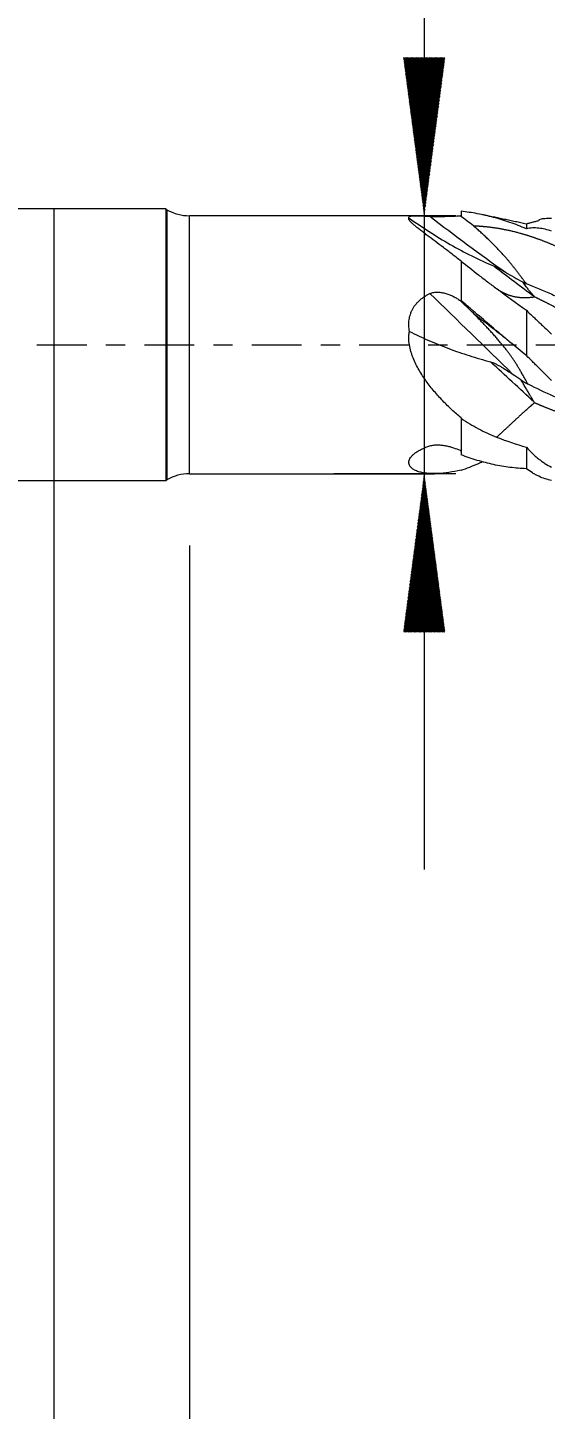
# Model space of a CAD drawing. Header units: millimetres. Extents: x -48.9 to 48.1, y -62.1 to 27.2.
# Drawn here: x -0.58 to 10.86, y -23.53 to 7.01 of the extents above; entities that cross this region are included whole.
import ezdxf

# ---------------------------------------------------------------- set-up
doc = ezdxf.new("R2010")
doc.units = ezdxf.units.MM
doc.linetypes.add('CENTER', pattern=[47.5, 22, -8.5, 8.5, -8.5])
for name, color, linetype in [('1', 4, 'Continuous'), ('SK1', 4, 'Continuous'), ('SK2', 7, 'Continuous'), ('SK4', 2, 'CENTER')]:
    doc.layers.add(name, color=color, linetype=linetype)
doc.styles.add('iso_b_vert', font='simplex.shx')
doc.dimstyles.get("Standard").update_dxf_attribs({"dimtxt": 0.18, "dimasz": 0.18, "dimexe": 0.18, "dimexo": 0.0625, "dimgap": 0.09, "dimtad": 1, "dimzin": 0, "dimdsep": 52, "dimtxsty": 'Standard', "dimcen": 0.09, "dimadec": 0, "dimazin": 0, "dimtfac": 1, "dimtdec": 4, "dimtofl": 0, "dimtmove": 0, "dimatfit": 3, "dimfxl": 1, "dimtolj": 1, "dimtzin": 0, "dimarcsym": 0})

# ---------------------------------------------------------------- blocks, each defined once
blk = doc.blocks.new('_U0')
at = {"layer": 'SK2', "lineweight": 13}
for p, q in [((0, -1.5875), (0, -44.135279)), ((30, -4.6375), (30, -44.135279)), ((30, -42.135279), (0, -42.135279))]:
    blk.add_line(p, q, dxfattribs=at)
at = {"layer": 'SK2', "lineweight": 18}
for points in [[(0, -42.135279), (3.499998, -41.674495), (3.500002, -42.596063)], [(30, -42.135279), (26.500002, -42.596063), (26.499998, -41.674495)]]:
    blk.add_solid(points, dxfattribs=at)
at = {"layer": 'SK2', "lineweight": 18, "insert": (13.095034, -41.102646), "char_height": 3.5, "attachment_point": 7, "line_spacing_factor": 1.084337, "style": 'iso_b_vert'}
blk.add_mtext('\\W0.6740;30', dxfattribs=at)
blk = doc.blocks.new('_U2')
at = {"layer": 'SK2', "lineweight": 13}
for p, q in [((2.997679, -4.4375), (2.997679, -37.135279)), ((30, -4.6375), (30, -37.135279)), ((30, -35.135279), (2.997679, -35.135279))]:
    blk.add_line(p, q, dxfattribs=at)
at = {"layer": 'SK2', "lineweight": 18}
for points in [[(2.997679, -35.135279), (6.497677, -34.674495), (6.497681, -35.596063)], [(30, -35.135279), (26.500002, -35.596063), (26.499998, -34.674495)]]:
    blk.add_solid(points, dxfattribs=at)
at = {"layer": 'SK2', "lineweight": 18, "insert": (14.593873, -34.102646), "char_height": 3.5, "attachment_point": 7, "line_spacing_factor": 1.084337, "style": 'iso_b_vert'}
blk.add_mtext('\\W0.6740;27', dxfattribs=at)

msp = doc.modelspace()

# ---------------------------------------------------------------- hatches: boundary and pattern name
at = {"layer": 'SK2', "lineweight": 13}
h = msp.add_hatch(dxfattribs=at)
h.set_pattern_fill('ANSI31', color=256, scale=0.0062, style=0)
h.paths.add_polyline_path([(8.185, 2.85), (7.724, 6.35), (8.646, 6.35)])
h = msp.add_hatch(dxfattribs=at)
h.set_pattern_fill('ANSI31', color=256, scale=0.0062, style=0)
h.paths.add_polyline_path([(8.185, -2.85), (8.646, -6.35), (7.724, -6.35)])

# ---------------------------------------------------------------- linework, layer by layer
at = {"layer": '1', "lineweight": 18}
for p, q in [((0, 3), (0, 0)), ((2.47, 3), (0, 3)), ((2.47, 3), (2.47, 0)), ((2.498, 2.984), (2.47, 3)), ((7.994, 2.85), (2.998, 2.85)), ((0, 0), (0, -3)), ((2.47, 0), (2.47, -3)), ((0, -3), (2.47, -3)), ((2.47, -3), (2.498, -2.984)), ((2.998, -2.85), (8.412, -2.85))]:
    msp.add_line(p, q, dxfattribs=at)
at = {"layer": '1', "lineweight": 13}
for p, q in [((2.498, 2.984), (2.498, 0)), ((2.998, 0), (2.998, 2.85)), ((2.498, 0), (2.498, -2.984)), ((2.998, -2.85), (2.998, 0))]:
    msp.add_line(p, q, dxfattribs=at)
at = {"layer": '1', "lineweight": 18}
for centre, start, end in [((2.998, 3.85), 240, 270), ((2.998, -3.85), 90, 120)]:
    msp.add_arc(centre, 1, start, end, dxfattribs=at)
at = {"layer": '1', "lineweight": 13}
for centre, major_axis, ratio, start_param, end_param in [((17.816, 58.673), (30.461, -64.338), 0.601736, -0.860867, -0.826371), ((17.816, 56.35), (32.664, -63.248), 0.583024, -0.889822, -0.871678), ((17.816, -22.625), (48.73, -51.891), 0.139102, 1.87416, 1.912068), ((17.816, -29.718), (48.019, -52.549), 0.2092, 1.942625, 1.96234)]:
    msp.add_ellipse(centre, major_axis=major_axis, ratio=ratio, start_param=start_param, end_param=end_param, dxfattribs=at)
at = {"layer": '1', "lineweight": 18}
for points, degree, knots in [([(7.847, 2.802), (7.846, 2.806), (7.845, 2.809), (7.844, 2.816), (7.844, 2.819), (7.848, 2.828), (7.853, 2.832), (7.866, 2.838), (7.871, 2.84), (7.883, 2.843), (7.903, 2.847), (7.93, 2.849), (7.962, 2.85), (7.973, 2.85), (7.997, 2.85), (8.01, 2.85), (8.05, 2.849), (8.078, 2.848), (8.124, 2.846), (8.14, 2.846), (8.172, 2.844), (8.189, 2.844), (8.239, 2.841), (8.274, 2.839), (8.309, 2.838)], 3, [0, 0, 0, 0, 0.0625, 0.0625, 0.125, 0.125, 0.25, 0.25, 0.3125, 0.3125, 0.375, 0.5, 0.5, 0.5625, 0.5625, 0.625, 0.625, 0.75, 0.75, 0.8125, 0.8125, 0.875, 0.875, 1, 1, 1, 1]), ([(9, 1.847), (8.932, 1.9), (8.865, 1.951), (8.735, 2.052), (8.671, 2.1), (8.545, 2.195), (8.484, 2.242), (8.365, 2.331), (8.307, 2.374), (8.224, 2.437), (8.197, 2.457), (8.158, 2.488), (8.145, 2.498), (8.119, 2.517), (8.106, 2.527), (8.069, 2.556), (8.046, 2.574), (8.001, 2.61), (7.98, 2.628), (7.951, 2.653), (7.941, 2.661), (7.924, 2.677), (7.916, 2.685), (7.893, 2.707), (7.879, 2.722), (7.859, 2.748), (7.851, 2.761), (7.845, 2.778), (7.844, 2.783), (7.844, 2.793), (7.845, 2.798), (7.847, 2.802)], 3, [0, 0, 0, 0, 0.125, 0.125, 0.25, 0.25, 0.375, 0.375, 0.5, 0.5, 0.5625, 0.5625, 0.59375, 0.59375, 0.625, 0.625, 0.6875, 0.6875, 0.75, 0.75, 0.78125, 0.78125, 0.8125, 0.8125, 0.875, 0.875, 0.9375, 0.9375, 0.96875, 0.96875, 1, 1, 1, 1]), ([(7.847, 2.802), (7.995, 2.699), (8.144, 2.598), (8.447, 2.403), (8.601, 2.308), (8.913, 2.128), (9.072, 2.042), (9.396, 1.881), (9.561, 1.805), (9.729, 1.736)], 3, [0, 0, 0, 0, 0.25, 0.25, 0.5, 0.5, 0.75, 0.75, 1, 1, 1, 1]), ([(8.309, 2.838), (8.316, 2.837), (8.323, 2.837), (8.337, 2.836), (8.344, 2.836), (8.366, 2.835), (8.38, 2.835), (8.41, 2.834), (8.425, 2.834), (8.455, 2.834), (8.471, 2.834), (8.516, 2.834), (8.546, 2.835), (8.591, 2.835), (8.605, 2.836), (8.635, 2.836), (8.649, 2.837), (8.693, 2.838), (8.721, 2.839), (8.776, 2.841), (8.803, 2.842), (8.856, 2.844), (8.882, 2.845), (8.932, 2.847), (8.957, 2.848), (8.981, 2.848)], 3, [0, 0, 0, 0, 0.03125, 0.03125, 0.0625, 0.0625, 0.125, 0.125, 0.1875, 0.1875, 0.25, 0.25, 0.375, 0.375, 0.4375, 0.4375, 0.5, 0.5, 0.625, 0.625, 0.75, 0.75, 0.875, 0.875, 1, 1, 1, 1]), ([(10.443, 2.563), (10.322, 2.614), (10.201, 2.66), (10.02, 2.723), (9.96, 2.742), (9.839, 2.779), (9.779, 2.797), (9.598, 2.845), (9.478, 2.873), (9.299, 2.907), (9.239, 2.917), (9.119, 2.934), (9.06, 2.942), (9, 2.948)], 3, [0, 0, 0, 0, 0.25, 0.25, 0.375, 0.375, 0.5, 0.5, 0.75, 0.75, 0.875, 0.875, 1, 1, 1, 1]), ([(10.719, 2.769), (10.739, 2.774), (10.759, 2.779), (10.804, 2.787), (10.828, 2.79), (10.901, 2.798), (10.95, 2.799), (11, 2.797)], 3, [0, 0, 0, 0, 0.224005, 0.224005, 0.48267, 0.48267, 1, 1, 1, 1]), ([(10.443, 1.348), (10.438, 1.354), (10.428, 1.367), (10.412, 1.386), (10.396, 1.407), (10.38, 1.428), (10.363, 1.45), (10.345, 1.474), (10.318, 1.51), (10.282, 1.557), (10.237, 1.616), (10.193, 1.674), (10.149, 1.731), (10.106, 1.785), (10.063, 1.838), (10.017, 1.893), (9.967, 1.951), (9.911, 2.013), (9.852, 2.076), (9.79, 2.141), (9.725, 2.207), (9.657, 2.275), (9.585, 2.344), (9.511, 2.413), (9.434, 2.485), (9.354, 2.557), (9.299, 2.605), (9.271, 2.63)], 3, [0, 0, 0, 0, 0.015255, 0.031154, 0.047696, 0.064881, 0.08271, 0.101182, 0.120296, 0.166441, 0.21116, 0.254456, 0.296333, 0.336797, 0.375851, 0.413503, 0.459025, 0.506084, 0.554687, 0.604844, 0.656561, 0.709847, 0.764706, 0.821146, 0.879172, 0.938788, 1, 1, 1, 1]), ([(9.271, 2.63), (9.417, 2.624), (9.599, 2.61), (9.835, 2.578), (10.107, 2.523), (10.434, 2.431), (10.653, 2.359), (10.889, 2.27), (11.125, 2.17), (11.361, 2.058), (11.597, 1.937), (11.834, 1.805), (12.07, 1.664), (12.288, 1.527), (12.524, 1.371), (12.761, 1.208), (12.997, 1.039), (13.215, 0.878), (13.451, 0.7), (13.645, 0.55), (13.785, 0.442), (13.889, 0.361), (13.956, 0.308), (13.969, 0.298)], 5, [0, 0, 0, 0, 0, 0, 0.154748, 0.193435, 0.251465, 0.290152, 0.348183, 0.38687, 0.4449, 0.502931, 0.541618, 0.599648, 0.638335, 0.696366, 0.735053, 0.793083, 0.851114, 0.889801, 0.928488, 0.986518, 1, 1, 1, 1, 1, 1]), ([(10.443, 2.667), (10.443, 2.667), (10.443, 2.67), (10.443, 2.64), (10.443, 2.575), (10.443, 2.563)], 3, [0, 0, 0, 0, 0.030114, 0.833774, 1, 1, 1, 1]), ([(11, 2.508), (10.952, 2.526), (10.905, 2.54), (10.811, 2.562), (10.764, 2.571), (10.695, 2.578), (10.671, 2.579), (10.625, 2.581), (10.602, 2.581), (10.534, 2.578), (10.489, 2.572), (10.443, 2.563)], 3, [0, 0, 0, 0, 0.25, 0.25, 0.5, 0.5, 0.625, 0.625, 0.75, 0.75, 1, 1, 1, 1]), ([(9, 1.848), (9.125, 1.748), (9.253, 1.647), (9.449, 1.494), (9.515, 1.443), (9.648, 1.342), (9.715, 1.291), (9.783, 1.241)], 3, [0, 0, 0, 0, 0.5, 0.5, 0.75, 0.75, 1, 1, 1, 1]), ([(9, 1.848), (9, 1.685), (9, 1.403), (9, 1.09), (9, 0.977)], 3, [0, 0, 0, 0, 0.648684, 1, 1, 1, 1]), ([(9.729, 1.736), (9.741, 1.731), (9.752, 1.726), (9.774, 1.715), (9.785, 1.709), (9.818, 1.693), (9.839, 1.681), (9.88, 1.658), (9.901, 1.647), (9.941, 1.623), (9.962, 1.612), (9.982, 1.6)], 3, [0, 0, 0, 0, 0.125, 0.125, 0.25, 0.25, 0.5, 0.5, 0.75, 0.75, 1, 1, 1, 1]), ([(9.784, 1.241), (9.788, 1.238), (9.797, 1.232), (9.81, 1.223), (9.824, 1.214), (9.837, 1.205), (9.851, 1.196), (9.865, 1.188), (9.88, 1.179), (9.894, 1.171), (9.909, 1.163), (9.924, 1.155), (9.939, 1.148), (9.955, 1.14), (9.97, 1.133), (9.986, 1.126), (10.002, 1.119), (10.02, 1.112), (10.038, 1.105), (10.059, 1.098), (10.08, 1.091), (10.102, 1.084), (10.124, 1.078), (10.147, 1.072), (10.171, 1.066), (10.196, 1.061), (10.221, 1.057), (10.247, 1.053), (10.273, 1.049), (10.301, 1.046), (10.329, 1.044), (10.358, 1.042), (10.388, 1.041), (10.418, 1.041), (10.45, 1.042), (10.482, 1.043), (10.515, 1.046), (10.549, 1.049), (10.583, 1.053), (10.607, 1.057), (10.618, 1.059)], 3, [0, 0, 0, 0, 0.017559, 0.035315, 0.05327, 0.071424, 0.089779, 0.108335, 0.127093, 0.146053, 0.165217, 0.184585, 0.204157, 0.223935, 0.243918, 0.264109, 0.284506, 0.305111, 0.329953, 0.355433, 0.381553, 0.408312, 0.435712, 0.463754, 0.492437, 0.521763, 0.551732, 0.582343, 0.613599, 0.645499, 0.678043, 0.711233, 0.745067, 0.779547, 0.814673, 0.850445, 0.886864, 0.923929, 0.961641, 1, 1, 1, 1]), ([(10.612, 1.071), (10.611, 1.072), (10.609, 1.074), (10.604, 1.08), (10.597, 1.088), (10.587, 1.099), (10.575, 1.114), (10.561, 1.131), (10.544, 1.151), (10.525, 1.174), (10.503, 1.201), (10.479, 1.231), (10.453, 1.265), (10.425, 1.302), (10.394, 1.344), (10.373, 1.373), (10.362, 1.388)], 3, [0, 0, 0, 0, 0.009396, 0.028335, 0.056817, 0.094843, 0.142411, 0.199524, 0.266181, 0.342383, 0.428129, 0.523419, 0.628252, 0.742628, 0.866545, 1, 1, 1, 1]), ([(10.363, 1.386), (10.377, 1.379), (10.39, 1.372), (10.418, 1.358), (10.432, 1.351), (10.447, 1.345)], 3, [0, 0, 0, 0, 0.5, 0.5, 1, 1, 1, 1]), ([(10.438, 1.352), (10.629, 1.279), (10.819, 1.199), (11.104, 1.071), (11.199, 1.027), (11.389, 0.937), (11.484, 0.891), (11.959, 0.654), (12.335, 0.45), (12.9, 0.136), (13.089, 0.03), (13.326, -0.102), (13.373, -0.129), (13.469, -0.182), (13.516, -0.208), (13.659, -0.287), (13.754, -0.34), (14.226, -0.598), (14.601, -0.795), (15.165, -1.064), (15.353, -1.15), (15.637, -1.269), (15.732, -1.307), (15.838, -1.349), (15.849, -1.353), (15.861, -1.357)], 3, [0, 0, 0, 0, 0.104619, 0.104619, 0.156928, 0.156928, 0.209238, 0.209238, 0.418476, 0.418476, 0.523095, 0.523095, 0.549249, 0.549249, 0.575404, 0.575404, 0.627714, 0.627714, 0.836951, 0.836951, 0.94157, 0.94157, 0.99388, 0.99388, 1, 1, 1, 1]), ([(7.857, 0.294), (7.85, 0.337), (7.846, 0.381), (7.844, 0.445), (7.844, 0.467), (7.846, 0.51), (7.848, 0.532), (7.857, 0.596), (7.867, 0.638), (7.887, 0.698), (7.894, 0.718), (7.907, 0.748), (7.912, 0.757), (7.921, 0.777), (7.947, 0.824), (7.977, 0.867), (8.018, 0.916), (8.032, 0.932), (8.063, 0.962), (8.078, 0.976), (8.127, 1.018), (8.161, 1.043), (8.215, 1.078), (8.233, 1.089), (8.271, 1.11), (8.29, 1.12), (8.309, 1.13)], 3, [0, 0, 0, 0, 0.125, 0.125, 0.1875, 0.1875, 0.25, 0.25, 0.375, 0.375, 0.4375, 0.4375, 0.46875, 0.46875, 0.5, 0.625, 0.625, 0.6875, 0.6875, 0.75, 0.75, 0.875, 0.875, 0.9375, 0.9375, 1, 1, 1, 1]), ([(8.309, 1.13), (8.316, 1.133), (8.323, 1.136), (8.337, 1.141), (8.344, 1.144), (8.366, 1.15), (8.38, 1.154), (8.41, 1.159), (8.425, 1.16), (8.455, 1.162), (8.471, 1.162), (8.516, 1.161), (8.546, 1.158), (8.591, 1.15), (8.605, 1.147), (8.635, 1.141), (8.649, 1.137), (8.693, 1.124), (8.721, 1.115), (8.776, 1.093), (8.803, 1.081), (8.856, 1.054), (8.882, 1.04), (8.932, 1.009), (8.957, 0.992), (8.981, 0.975)], 3, [0, 0, 0, 0, 0.03125, 0.03125, 0.0625, 0.0625, 0.125, 0.125, 0.1875, 0.1875, 0.25, 0.25, 0.375, 0.375, 0.4375, 0.4375, 0.5, 0.5, 0.625, 0.625, 0.75, 0.75, 0.875, 0.875, 1, 1, 1, 1]), ([(10.443, -0.242), (10.322, -0.143), (10.201, -0.043), (10.02, 0.109), (9.96, 0.159), (9.839, 0.261), (9.779, 0.312), (9.598, 0.465), (9.478, 0.568), (9.299, 0.722), (9.239, 0.773), (9.119, 0.875), (9.06, 0.926), (9, 0.977)], 3, [0, 0, 0, 0, 0.25, 0.25, 0.375, 0.375, 0.5, 0.5, 0.75, 0.75, 0.875, 0.875, 1, 1, 1, 1]), ([(10.615, 1.065), (10.761, 0.994), (10.942, 0.904), (11.179, 0.781), (11.451, 0.634), (11.778, 0.451), (11.996, 0.327), (12.233, 0.192), (12.469, 0.055), (12.705, -0.082), (12.941, -0.218), (13.178, -0.353), (13.414, -0.487), (13.632, -0.608), (13.868, -0.736), (14.104, -0.861), (14.341, -0.981), (14.559, -1.088), (14.795, -1.198), (15.031, -1.302), (15.249, -1.393), (15.485, -1.484), (15.74, -1.574), (15.966, -1.646), (16.137, -1.695), (16.272, -1.73), (16.352, -1.749), (16.378, -1.756)], 5, [0, 0, 0, 0, 0, 0, 0.126142, 0.157678, 0.204981, 0.236517, 0.28382, 0.315356, 0.362659, 0.409963, 0.441498, 0.488802, 0.520337, 0.567641, 0.599176, 0.64648, 0.693783, 0.725318, 0.756854, 0.804157, 0.851461, 0.882996, 0.9303, 0.977603, 1, 1, 1, 1, 1, 1]), ([(10.478, -0.87), (10.473, -0.86), (10.462, -0.841), (10.445, -0.811), (10.428, -0.78), (10.409, -0.747), (10.39, -0.713), (10.369, -0.677), (10.348, -0.64), (10.321, -0.592), (10.287, -0.535), (10.248, -0.471), (10.21, -0.409), (10.171, -0.35), (10.133, -0.294), (10.095, -0.239), (10.058, -0.188), (10.015, -0.131), (9.967, -0.069), (9.911, 0), (9.852, 0.071), (9.79, 0.143), (9.725, 0.216), (9.657, 0.292), (9.585, 0.369), (9.511, 0.447), (9.434, 0.528), (9.354, 0.61), (9.299, 0.666), (9.271, 0.694)], 3, [0, 0, 0, 0, 0.015787, 0.032466, 0.050037, 0.0685, 0.087854, 0.1081, 0.129237, 0.151265, 0.190296, 0.228272, 0.265198, 0.301074, 0.335904, 0.369691, 0.402439, 0.43415, 0.47807, 0.523472, 0.570364, 0.618755, 0.668652, 0.720061, 0.77299, 0.827443, 0.883425, 0.940943, 1, 1, 1, 1]), ([(9.271, 0.694), (9.417, 0.583), (9.577, 0.459), (9.736, 0.334), (9.896, 0.208), (10.056, 0.082), (10.07, 0.071)], 5, [0, 0, 0, 0, 0, 0, 0.909771, 1, 1, 1, 1, 1, 1]), ([(10.443, 0.76), (10.485, 0.72), (10.528, 0.68), (10.595, 0.617), (10.617, 0.596), (10.663, 0.553), (10.709, 0.509), (10.756, 0.464), (10.804, 0.42), (10.828, 0.397), (10.901, 0.329), (10.95, 0.282), (11, 0.236)], 3, [0, 0, 0, 0, 0.25, 0.25, 0.375, 0.375, 0.5, 0.625, 0.625, 0.75, 0.75, 1, 1, 1, 1]), ([(10.443, 0.76), (10.443, 0.689), (10.443, 0.41), (10.443, 0.07), (10.443, -0.196), (10.443, -0.242)], 3, [0, 0, 0, 0, 0.223606, 0.866936, 1, 1, 1, 1]), ([(9, -1.618), (8.93, -1.56), (8.861, -1.499), (8.727, -1.374), (8.661, -1.309), (8.532, -1.174), (8.469, -1.105), (8.347, -0.96), (8.288, -0.885), (8.203, -0.768), (8.176, -0.728), (8.122, -0.645), (8.096, -0.603), (8.047, -0.518), (8.023, -0.474), (7.979, -0.385), (7.958, -0.34), (7.931, -0.27), (7.922, -0.246), (7.905, -0.199), (7.898, -0.175), (7.877, -0.103), (7.865, -0.055), (7.849, 0.043), (7.845, 0.093), (7.844, 0.156), (7.844, 0.169), (7.845, 0.194), (7.848, 0.232), (7.852, 0.269), (7.857, 0.294)], 3, [0, 0, 0, 0, 0.125, 0.125, 0.25, 0.25, 0.375, 0.375, 0.5, 0.5, 0.5625, 0.5625, 0.625, 0.625, 0.6875, 0.6875, 0.75, 0.75, 0.78125, 0.78125, 0.8125, 0.8125, 0.875, 0.875, 0.9375, 0.9375, 0.953125, 0.953125, 0.96875, 1, 1, 1, 1]), ([(7.857, 0.294), (7.998, 0.224), (8.141, 0.157), (8.43, 0.03), (8.577, -0.029), (8.876, -0.141), (9.027, -0.193), (9.336, -0.29), (9.493, -0.336), (9.653, -0.379)], 3, [0, 0, 0, 0, 0.25, 0.25, 0.5, 0.5, 0.75, 0.75, 1, 1, 1, 1]), ([(11, -0.79), (10.952, -0.744), (10.905, -0.698), (10.811, -0.604), (10.764, -0.557), (10.695, -0.488), (10.671, -0.465), (10.625, -0.419), (10.602, -0.396), (10.534, -0.328), (10.489, -0.284), (10.443, -0.242)], 3, [0, 0, 0, 0, 0.25, 0.25, 0.5, 0.5, 0.625, 0.625, 0.75, 0.75, 1, 1, 1, 1]), ([(9.653, -0.379), (9.664, -0.382), (9.675, -0.386), (9.698, -0.394), (9.709, -0.399), (9.741, -0.412), (9.762, -0.423), (9.805, -0.444), (9.825, -0.455), (9.867, -0.478), (9.887, -0.49), (9.949, -0.526), (9.989, -0.551), (10.069, -0.602), (10.108, -0.628), (10.148, -0.655)], 3, [0, 0, 0, 0, 0.0625, 0.0625, 0.125, 0.125, 0.25, 0.25, 0.375, 0.375, 0.5, 0.5, 0.75, 0.75, 1, 1, 1, 1]), ([(10.612, -1.267), (10.61, -1.264), (10.604, -1.254), (10.592, -1.233), (10.573, -1.201), (10.548, -1.158), (10.516, -1.103), (10.478, -1.038), (10.433, -0.962), (10.382, -0.875), (10.343, -0.811), (10.321, -0.775), (10.318, -0.771)], 3, [0, 0, 0, 0, 0.017834, 0.058222, 0.121165, 0.206665, 0.314721, 0.445335, 0.598503, 0.77422, 0.972476, 1, 1, 1, 1]), ([(10.319, -0.773), (10.345, -0.791), (10.372, -0.808), (10.426, -0.841), (10.453, -0.857), (10.482, -0.871)], 3, [0, 0, 0, 0, 0.5, 0.5, 1, 1, 1, 1]), ([(10.475, -0.867), (10.664, -0.961), (10.853, -1.051), (11.137, -1.177), (11.232, -1.218), (11.421, -1.297), (11.516, -1.335), (11.657, -1.388), (11.703, -1.405), (11.749, -1.422)], 3, [0, 0, 0, 0, 0.445633, 0.445633, 0.668449, 0.668449, 0.891265, 0.891265, 1, 1, 1, 1]), ([(9.784, -2.043), (9.788, -2.04), (9.797, -2.032), (9.81, -2.021), (9.824, -2.009), (9.837, -1.997), (9.851, -1.985), (9.865, -1.973), (9.88, -1.96), (9.894, -1.947), (9.909, -1.933), (9.924, -1.92), (9.939, -1.906), (9.955, -1.891), (9.97, -1.877), (9.986, -1.862), (10.002, -1.847), (10.02, -1.831), (10.038, -1.813), (10.059, -1.794), (10.08, -1.774), (10.102, -1.753), (10.124, -1.732), (10.147, -1.71), (10.171, -1.688), (10.196, -1.665), (10.221, -1.641), (10.247, -1.617), (10.273, -1.593), (10.301, -1.567), (10.329, -1.541), (10.358, -1.515), (10.388, -1.488), (10.418, -1.461), (10.45, -1.433), (10.482, -1.405), (10.515, -1.376), (10.549, -1.347), (10.583, -1.317), (10.607, -1.297), (10.618, -1.287)], 3, [0, 0, 0, 0, 0.017559, 0.035315, 0.05327, 0.071424, 0.089779, 0.108335, 0.127093, 0.146053, 0.165217, 0.184585, 0.204157, 0.223935, 0.243918, 0.264109, 0.284506, 0.305111, 0.329953, 0.355433, 0.381553, 0.408312, 0.435712, 0.463754, 0.492437, 0.521763, 0.551732, 0.582343, 0.613599, 0.645499, 0.678043, 0.711233, 0.745067, 0.779547, 0.814673, 0.850445, 0.886864, 0.923929, 0.961641, 1, 1, 1, 1]), ([(10.615, -1.277), (10.761, -1.34), (10.942, -1.415), (11.179, -1.506), (11.451, -1.6), (11.777, -1.696), (11.957, -1.743), (12.101, -1.776), (12.19, -1.795), (12.243, -1.806)], 5, [0, 0, 0, 0, 0, 0, 0.446476, 0.558095, 0.725524, 0.837143, 1, 1, 1, 1, 1, 1]), ([(9, -1.625), (9.125, -1.71), (9.253, -1.787), (9.449, -1.892), (9.515, -1.925), (9.648, -1.988), (9.715, -2.017), (9.783, -2.044)], 3, [0, 0, 0, 0, 0.5, 0.5, 0.75, 0.75, 1, 1, 1, 1]), ([(9, -1.625), (9, -1.822), (9, -2.109), (9, -2.354), (9, -2.435)], 3, [0, 0, 0, 0, 0.648684, 1, 1, 1, 1]), ([(9, -2.77), (8.908, -2.792), (8.819, -2.81), (8.645, -2.836), (8.56, -2.845), (8.437, -2.85), (8.397, -2.85), (8.319, -2.849), (8.281, -2.846), (8.206, -2.838), (8.17, -2.833), (8.118, -2.822), (8.101, -2.818), (8.068, -2.809), (8.052, -2.804), (8.006, -2.787), (7.978, -2.774), (7.927, -2.744), (7.905, -2.727), (7.883, -2.703), (7.879, -2.697), (7.871, -2.687), (7.867, -2.681), (7.858, -2.665), (7.853, -2.653), (7.846, -2.628), (7.844, -2.615), (7.844, -2.588), (7.846, -2.574), (7.859, -2.53), (7.876, -2.5), (7.908, -2.462), (7.915, -2.454), (7.93, -2.439), (7.954, -2.417), (7.982, -2.395), (8.013, -2.373), (8.024, -2.366), (8.046, -2.352), (8.057, -2.346), (8.093, -2.326), (8.118, -2.313), (8.169, -2.289), (8.196, -2.277), (8.237, -2.261), (8.251, -2.255), (8.28, -2.245), (8.294, -2.24), (8.309, -2.235)], 3, [0, 0, 0, 0, 0.125, 0.125, 0.25, 0.25, 0.3125, 0.3125, 0.375, 0.375, 0.4375, 0.4375, 0.46875, 0.46875, 0.5, 0.5, 0.5625, 0.5625, 0.625, 0.625, 0.640625, 0.640625, 0.65625, 0.65625, 0.6875, 0.6875, 0.71875, 0.71875, 0.75, 0.75, 0.8125, 0.8125, 0.828125, 0.828125, 0.84375, 0.875, 0.875, 0.890625, 0.890625, 0.90625, 0.90625, 0.9375, 0.9375, 0.96875, 0.96875, 0.984375, 0.984375, 1, 1, 1, 1]), ([(8.309, -2.235), (8.323, -2.231), (8.337, -2.227), (8.365, -2.221), (8.38, -2.219), (8.41, -2.215), (8.425, -2.214), (8.455, -2.213), (8.47, -2.213), (8.501, -2.213), (8.516, -2.214), (8.546, -2.216), (8.561, -2.217), (8.606, -2.223), (8.635, -2.227), (8.692, -2.238), (8.72, -2.245), (8.776, -2.26), (8.803, -2.268), (8.883, -2.294), (8.933, -2.313), (8.981, -2.334)], 3, [0, 0, 0, 0, 0.0625, 0.0625, 0.125, 0.125, 0.1875, 0.1875, 0.25, 0.25, 0.3125, 0.3125, 0.375, 0.375, 0.5, 0.5, 0.625, 0.625, 0.75, 0.75, 1, 1, 1, 1]), ([(10.443, -2.741), (10.322, -2.736), (10.201, -2.726), (10.02, -2.703), (9.96, -2.694), (9.839, -2.673), (9.779, -2.662), (9.598, -2.623), (9.478, -2.592), (9.299, -2.539), (9.239, -2.52), (9.119, -2.479), (9.06, -2.457), (9, -2.435)], 3, [0, 0, 0, 0, 0.25, 0.25, 0.375, 0.375, 0.5, 0.5, 0.75, 0.75, 0.875, 0.875, 1, 1, 1, 1]), ([(10.443, -2.262), (10.443, -2.31), (10.443, -2.485), (10.443, -2.641), (10.443, -2.727), (10.443, -2.741)], 3, [0, 0, 0, 0, 0.223606, 0.866936, 1, 1, 1, 1]), ([(10.443, -2.262), (10.485, -2.31), (10.528, -2.356), (10.595, -2.42), (10.617, -2.441), (10.663, -2.481), (10.709, -2.52), (10.756, -2.556), (10.804, -2.59), (10.828, -2.606), (10.901, -2.653), (10.95, -2.681), (11, -2.706)], 3, [0, 0, 0, 0, 0.25, 0.25, 0.375, 0.375, 0.5, 0.625, 0.625, 0.75, 0.75, 1, 1, 1, 1]), ([(9, -2.775), (9.125, -2.73), (9.253, -2.679), (9.413, -2.611), (9.444, -2.597), (9.474, -2.584)], 3, [0, 0, 0, 0, 0.812451, 0.812451, 1, 1, 1, 1]), ([(11, -3), (10.952, -2.991), (10.905, -2.979), (10.811, -2.949), (10.764, -2.93), (10.695, -2.897), (10.671, -2.886), (10.625, -2.861), (10.602, -2.848), (10.534, -2.806), (10.489, -2.775), (10.443, -2.741)], 3, [0, 0, 0, 0, 0.25, 0.25, 0.5, 0.5, 0.625, 0.625, 0.75, 0.75, 1, 1, 1, 1])]:
    msp.add_open_spline(points, degree=degree, knots=knots, dxfattribs=at)
for points, degree in [([(8.981, 2.848), (8.985, 2.848), (8.989, 2.848), (8.993, 2.849), (8.996, 2.849), (9, 2.849)], 5), ([(9.271, 2.63), (9.175, 2.702), (9.078, 2.775), (8.981, 2.848)], 3), ([(9, 2.948), (9, 2.915), (9, 2.882), (9, 2.849)], 3), ([(10.443, 2.667), (9.47, 2.873)], 1), ([(10.726, 2.743), (10.443, 2.667)], 1), ([(9.982, 1.6), (10.107, 1.527), (10.233, 1.457), (10.36, 1.39)], 3), ([(9.786, 1.24), (10.004, 1.081), (10.222, 0.92), (10.443, 0.76)], 3), ([(9.271, 0.694), (9.175, 0.788), (9.078, 0.881), (8.981, 0.975)], 3), ([(8.981, 0.975), (8.985, 0.972), (8.989, 0.969), (8.993, 0.966), (8.996, 0.963), (9, 0.96)], 5), ([(9, 0.977), (9, 0.972), (9, 0.967), (9, 0.96)], 3), ([(9.82, 1.217), (9.84, 1.201)], 1), ([(10.148, -0.655), (10.204, -0.693), (10.261, -0.731), (10.318, -0.77)], 3), ([(9, -1.618), (9, -1.621), (9, -1.623), (9, -1.625)], 3), ([(9.786, -2.044), (10.004, -2.13), (10.222, -2.203), (10.443, -2.262)], 3), ([(8.981, -2.334), (8.985, -2.336), (8.989, -2.338), (8.993, -2.34), (8.996, -2.342), (9, -2.344)], 5), ([(9, -2.77), (9, -2.772), (9, -2.774), (9, -2.775)], 3)]:
    msp.add_open_spline(points, degree=degree, dxfattribs=at)
at = {"layer": 'SK1', "lineweight": 18}
for p, q in [((0, 3), (-15, 3)), ((0, 3), (0, 0)), ((0, 0), (0, -3)), ((-35.6, -3), (0, -3))]:
    msp.add_line(p, q, dxfattribs=at)
at = {"layer": 'SK2', "lineweight": 13}
for p, q in [((8.185, 27.199), (8.185, -11.6)), ((8.885, 2.85), (6.185, 2.85)), ((8.885, -2.85), (6.185, -2.85))]:
    msp.add_line(p, q, dxfattribs=at)
at = {"layer": 'SK4', "lineweight": 18, "ltscale": 0.05}
msp.add_line((-36, 0), (30, 0), dxfattribs=at)

# ---------------------------------------------------------------- dimensions: what is measured, and where the dimension line sits
at = {"layer": 'SK2', "lineweight": 18}
for base, p2, picture, middle in [((0, -42.135), (0, 0), '_U0', (15, -42.135)), ((2.998, -35.135), (2.998, -2.85), '_U2', (16.499, -35.135))]:
    dim = msp.add_linear_dim(base=base, p1=(30, -3.05), p2=p2, dimstyle='Standard', override={"dimtxt": 3.5, "dimasz": 3.5, "dimexe": 2, "dimexo": 1.5875, "dimgap": 1.75, "dimtad": 1, "dimtih": 1, "dimtoh": 0, "dimdec": 2, "dimlfac": 1, "dimzin": 8, "dimdsep": 46, "dimlunit": 2, "dimpost": '<>', "dimtxsty": 'iso_b_vert', "dimsah": 1, "dimse1": 0, "dimse2": 0, "dimsd1": 0, "dimsd2": 0, "dimclrd": 2, "dimclre": 2, "dimclrt": 2, "dimtol": 0, "dimtm": -0.1, "dimtfac": 1, "dimtdec": 2, "dimtofl": 1, "dimtmove": 0, "dimtzin": 8, "dimlwd": 13, "dimlwe": 13}, dxfattribs=at)
    dim.commit()
    dim.dimension.update_dxf_attribs({"geometry": picture, "text_midpoint": middle})

doc.saveas('drawing.dxf')
